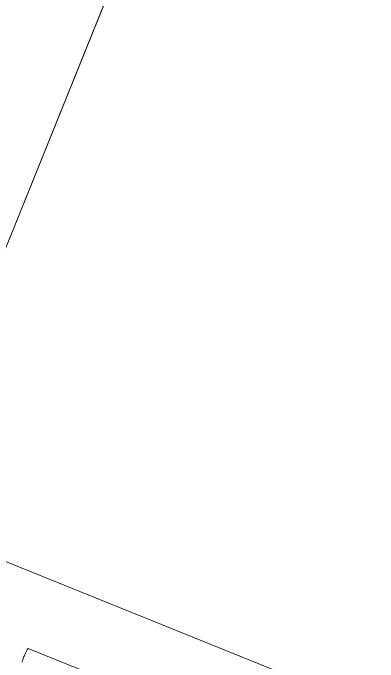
# Model space of a CAD drawing. Header units: inches. Extents: x -13 to 4331, y -638 to 2885.
# Drawn here: x 2829.61 to 2852.53, y 1486.53 to 1527.31 of the extents above; entities that cross this region are included whole.
import ezdxf

# ---------------------------------------------------------------- set-up
doc = ezdxf.new("R2010")
doc.units = ezdxf.units.IN
doc.header["$MEASUREMENT"] = 0
doc.layers.add('I-FURN', color=30, linetype='Continuous', lineweight=9)

# ---------------------------------------------------------------- blocks, each defined once
blk = doc.blocks.new('Furniture 71 - Furniture 50-5502877-FIRST FLOOR POWER _ SIGNAL')
at = {"layer": 'I-FURN'}
for p, q in [((2858.357, 1606.755), (2814.044, 1496.976)), ((2814.044, 1496.976), (2858.357, 1606.755)), ((2814.044, 1496.976), (2852.991, 1481.254)), ((2852.991, 1481.254), (2814.044, 1496.976))]:
    blk.add_line(p, q, dxfattribs=at)
blk = doc.blocks.new('HermanMiller_Collection_Eames_SoftPad_SideChair - Arms Swivel Base-5124714-FIRST FLOOR POWER _ SIGNAL')
at = {"layer": 'I-FURN'}
blk.add_line((12.475, -10.136), (12.475, 10.205), dxfattribs=at)
blk.add_open_spline([(12.475, 10.205), (12.475, 10.208), (12.468, 10.213), (12.436, 10.221), (12.384, 10.228), (12.314, 10.234), (12.228, 10.24), (12.094, 10.246), (11.86, 10.252), (11.651, 10.251), (11.534, 10.248)], degree=3, knots=[0, 0, 0, 0, 0.090909, 0.181818, 0.272727, 0.363636, 0.454545, 0.545455, 0.727273, 1, 1, 1, 1], dxfattribs=at)

msp = doc.modelspace()

# ---------------------------------------------------------------- block references
at = {"layer": 'I-FURN'}
msp.add_blockref('Furniture 71 - Furniture 50-5502877-FIRST FLOOR POWER _ SIGNAL', (8.265, -1.377), dxfattribs=at)
at = {"layer": 'I-FURN', "rotation": 68.01818496499199}
msp.add_blockref('HermanMiller_Collection_Eames_SoftPad_SideChair - Arms Swivel Base-5124714-FIRST FLOOR POWER _ SIGNAL', (2835.351, 1471.996), dxfattribs=at)

doc.saveas('drawing.dxf')
